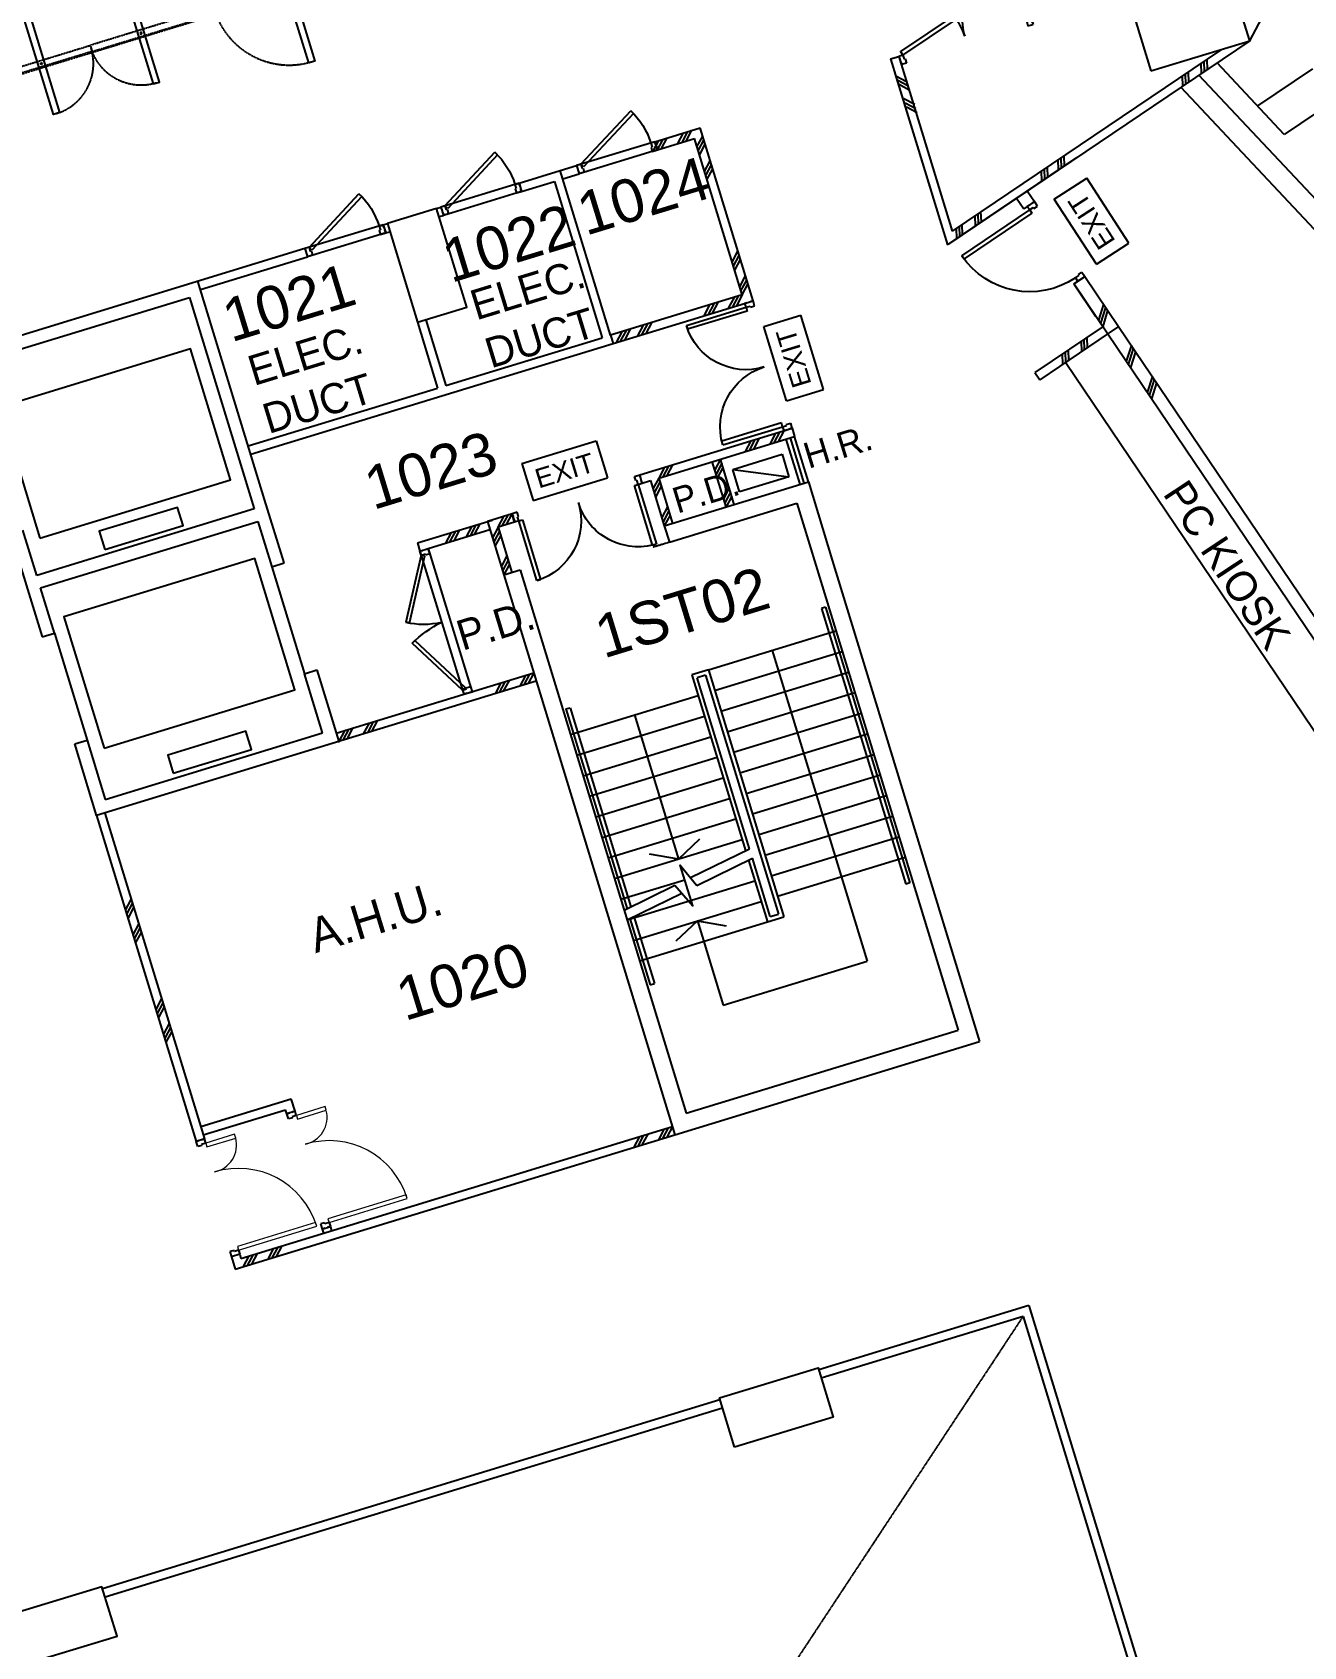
# Model space of a CAD drawing. Header units: millimetres. Extents: x -54207 to 276157, y -140012 to 190352.
# Drawn here: x 58967 to 73736, y 55326 to 74080 of the extents above; entities that cross this region are included whole.
import ezdxf
from ezdxf.enums import TextEntityAlignment as Align

# ---------------------------------------------------------------- set-up
doc = ezdxf.new("R2010")
doc.units = ezdxf.units.MM
for name, pattern in [('CENTER', [50.8, 31.75, -6.35, 6.35, -6.35]), ('HIDDEN', [9.525, 6.35, -3.175]), ('HIDDENX2', [0.75, 0.5, -0.25])]:
    doc.linetypes.add(name, pattern=pattern)
for name, color, linetype in [('DLN030_2', 8, 'Continuous'), ('DLN041_3', 8, 'Continuous'), ('DLN041__', 8, 'Continuous'), ('DLN061__', 8, 'Continuous'), ('DLN210__', 8, 'Continuous'), ('DLN220__', 8, 'Continuous'), ('DLN240_1', 8, 'Continuous'), ('DLN240__', 8, 'Continuous'), ('DLN280__', 8, 'Continuous'), ('DLN314__', 8, 'Continuous'), ('DLN325__', 8, 'Continuous'), ('DLN580__', 8, 'Continuous'), ('DLN583__', 8, 'Continuous'), ('DLN661__', 8, 'Continuous'), ('FIN', 8, 'Continuous'), ('FITDOOR', 8, 'Continuous'), ('FURNITURE', 8, 'Continuous')]:
    doc.layers.add(name, color=color, linetype=linetype)
doc.styles.add('ROMANS', font='swissl.ttf')
doc.styles.add('SWIS721LT750', font='swissl.ttf')

# ---------------------------------------------------------------- blocks, each defined once
blk = doc.blocks.new('FSHR-V01')
at = {"layer": 'DLN580__'}
for p, q in [((0, 0), (600, -273)), ((0, 0), (600, 0)), ((0, -273), (0, 0)), ((600, 0), (600, -273)), ((600, -273), (0, -273))]:
    blk.add_line(p, q, dxfattribs=at)
blk = doc.blocks.new('DR1CR2')
at = {"layer": 'FITDOOR'}
for p, q in [((-50, 0), (-50, -50)), ((-50, 0), (0, 0)), ((0, 0), (0, -25)), ((-62.5, -50), (-50, -50)), ((-62.5, -50), (-62.5, -100)), ((-62.5, -100), (0, -100)), ((-12, -25), (0, -25)), ((-12, -75), (0, -75)), ((0, -75), (0, -100))]:
    blk.add_line(p, q, dxfattribs=at)
blk = doc.blocks.new('DR1AD')
at = {"layer": 'FITDOOR'}
for p, q in [((-45, 1), (0, 1)), ((-45, 1), (-45, 0)), ((0, 0), (0, 1)), ((-45, 0), (0, 0))]:
    blk.add_line(p, q, dxfattribs=at)
blk = doc.blocks.new('DR1CL2')
at = {"layer": 'FITDOOR'}
for p, q in [((50, 0), (0, 0)), ((0, 0), (0, -25)), ((50, 0), (50, -50)), ((12, -25), (0, -25)), ((0, -75), (0, -100)), ((12, -75), (0, -75)), ((62.5, -100), (0, -100)), ((62.5, -50), (50, -50)), ((62.5, -50), (62.5, -100))]:
    blk.add_line(p, q, dxfattribs=at)
blk = doc.blocks.new('DR1CD')
at = {"layer": 'FITDOOR'}
for p, q in [((0, 1), (45, 1)), ((0, 1), (0, 0)), ((45, 0), (45, 1)), ((0, 0), (45, 0))]:
    blk.add_line(p, q, dxfattribs=at)
blk = doc.blocks.new('DR2M')
at = {"layer": 'FITDOOR'}
for centre, start, end in [((0, 0), 0, 90), ((1, 0), 90, 180)]:
    blk.add_arc(centre, 0.5, start, end, dxfattribs=at)
blk = doc.blocks.new('FSEX-V01')
at = {"layer": 'DLN580__'}
for p, q in [((0, 300), (0, 0)), ((0, 300), (600, 300)), ((600, 300), (600, 0)), ((0, 0), (600, 0))]:
    blk.add_line(p, q, dxfattribs=at)
at = {"layer": 'DLN580__', "style": 'ROMANS'}
blk.add_text('EXIT', height=150, dxfattribs=at).set_placement((300, 150), align=Align.MIDDLE)
blk = doc.blocks.new('DR1CM')
at = {"layer": 'FITDOOR'}
blk.add_arc((0, 0), 1, 0, 90, dxfattribs=at)
blk = doc.blocks.new('950 door')
at = {"layer": 'FITDOOR', "xscale": -950.0000000000001, "yscale": 950.0000000000001, "zscale": 950, "rotation": 197.0000000012496}
blk.add_blockref('DR1CM', (-220472, 55234), dxfattribs=at)
at = {"layer": 'FITDOOR', "xscale": -1, "rotation": 197.0000000012496}
for name, p in [('DR1CR2', (-219516, 55526)), ('DR1CL2', (-220520, 55219))]:
    blk.add_blockref(name, p, dxfattribs=at)
at = {"layer": 'FITDOOR', "xscale": -1, "yscale": 950.0000000000001, "rotation": 197.0000000012496}
blk.add_blockref('DR1CD', (-220472, 55234), dxfattribs=at)
blk = doc.blocks.new('1600 access door')
for p, q in [((-218317, 51857), (-218287, 51762)), ((-219847, 51390), (-219818, 51294))]:
    blk.add_line(p, q)
at = {"layer": 'DLN325__'}
for points in [[(-219177, 51822), (-219205, 51863), (-219828, 51445), (-219800, 51404)], [(-219114, 51841), (-219114, 51891), (-218364, 51893), (-218364, 51843)]]:
    blk.add_lwpolyline(points, close=True, dxfattribs=at)
for centre, start, end in [((-219870, 51370), 17.8494, 36.5621), ((-218287, 51854), 177.4379, 196.1506)]:
    blk.add_arc(centre, 828, start, end, dxfattribs=at)
at = {"layer": 'DLN325__', "extrusion": (2.48949e-66, 4.68204e-66, -1), "zscale": -1, "rotation": 342.9999951123227}
blk.add_blockref('DR1CL2', (218317, 51857), dxfattribs=at)
at = {"layer": 'DLN325__', "extrusion": (-4.68204e-66, 2.48949e-66, -1), "xscale": -1, "zscale": -1, "rotation": 343.0000048876466}
blk.add_blockref('DR1CL2', (219847, 51390), dxfattribs=at)
blk = doc.blocks.new('A$C47891FE0')
blk.add_lwpolyline([(37.5, 900), (37.5, -605), (-37.5, -605), (-37.5, 900)], close=True)
at = {"color": 8, "linetype": 'HIDDEN'}
blk.add_lwpolyline([(-900, 37.5), (605, 37.5), (605, -37.5), (-900, -37.5)], close=True, dxfattribs=at)
blk.add_circle((0, 0), 10)
for radius, start, end in [(900, 90, 180), (605, 270, 0)]:
    blk.add_arc((0, 0), radius, start, end, dxfattribs=at)
blk = doc.blocks.new('A$C1B5D6471')
at = {"color": 8, "linetype": 'HIDDEN'}
blk.add_lwpolyline([(0, 37.5), (0, -37.5), (1050, -37.5), (1050, 37.5)], close=True, dxfattribs=at)
blk.add_lwpolyline([(187.5, 150), (112.5, 150), (112.5, -900), (187.5, -900)], close=True)
blk.add_circle((150, 0), 10)
for radius, start, end in [(150, 90, 180), (900, 270, 0)]:
    blk.add_arc((150, 0), radius, start, end, dxfattribs=at)

msp = doc.modelspace()

# ---------------------------------------------------------------- linework, layer by layer
at = {"layer": 'DLN061__'}
for p, q in [((72541, 73718), (72545, 73601)), ((72575, 73742), (72579, 73624)), ((72609, 73765), (72613, 73647)), ((69123, 73505), (68998, 73571)), ((69137, 73457), (69012, 73523)), ((72323, 73572), (72327, 73454)), ((72357, 73595), (72362, 73477)), ((72392, 73618), (72396, 73500)), ((69152, 73409), (69027, 73476)), ((69217, 73239), (69092, 73306)), ((69232, 73191), (69107, 73258)), ((69246, 73144), (69122, 73210)), ((66180, 72699), (66246, 72824)), ((66228, 72714), (66294, 72838)), ((66276, 72728), (66342, 72853)), ((66467, 72787), (66533, 72912)), ((66515, 72801), (66581, 72926)), ((66563, 72816), (66629, 72941)), ((66687, 72750), (66754, 72874)), ((66702, 72702), (66768, 72827)), ((66717, 72654), (66783, 72779)), ((66775, 72463), (66842, 72587)), ((70880, 72598), (70884, 72480)), ((70914, 72621), (70918, 72504)), ((70949, 72644), (70953, 72527)), ((66790, 72415), (66856, 72540)), ((66804, 72367), (66871, 72492)), ((70687, 72468), (70691, 72350)), ((70687, 72468), (70691, 72350)), ((70721, 72491), (70726, 72373)), ((70721, 72491), (70726, 72373)), ((70756, 72514), (70760, 72397)), ((70756, 72514), (70760, 72397)), ((69766, 71847), (69770, 71729)), ((69915, 71947), (69919, 71829)), ((69949, 71970), (69953, 71853)), ((69983, 71993), (69988, 71876)), ((69697, 71801), (69702, 71683)), ((69732, 71824), (69736, 71706)), ((67097, 71411), (67163, 71536)), ((67111, 71363), (67178, 71488)), ((67126, 71315), (67192, 71440)), ((67185, 71124), (67251, 71249)), ((67199, 71076), (67266, 71201)), ((67214, 71028), (67280, 71153)), ((66834, 70912), (66768, 70787)), ((66882, 70927), (66816, 70802)), ((66930, 70941), (66864, 70817)), ((67118, 70999), (67052, 70874)), ((67166, 71014), (67100, 70889)), ((67214, 71028), (67147, 70903)), ((71356, 70736), (71412, 70921)), ((66160, 70706), (66093, 70581)), ((71381, 70699), (71437, 70883)), ((71406, 70661), (71462, 70846)), ((65816, 70601), (65749, 70476)), ((65864, 70615), (65797, 70491)), ((65911, 70630), (65845, 70505)), ((66064, 70677), (65998, 70552)), ((66112, 70691), (66045, 70566)), ((71217, 70534), (71221, 70416)), ((70931, 70341), (70935, 70223)), ((70965, 70364), (70970, 70246)), ((71000, 70387), (71004, 70269)), ((71149, 70488), (71153, 70370)), ((71183, 70511), (71187, 70393)), ((71677, 70259), (71738, 70446)), ((71702, 70222), (71759, 70406)), ((71728, 70184), (71784, 70369)), ((71921, 69897), (71982, 70085)), ((71946, 69860), (72003, 70045)), ((71972, 69823), (72028, 70007)), ((67601, 69421), (67534, 69296)), ((67648, 69436), (67582, 69311)), ((67696, 69450), (67630, 69325)), ((67314, 69333), (67247, 69208)), ((67361, 69348), (67295, 69223)), ((67409, 69363), (67343, 69238)), ((66310, 69026), (66243, 68901)), ((66357, 69041), (66291, 68916)), ((66405, 69056), (66339, 68931)), ((66960, 69121), (66894, 68996)), ((66975, 69073), (66909, 68948)), ((66990, 69025), (66923, 68900)), ((66243, 68901), (66177, 68777)), ((66258, 68854), (66191, 68729)), ((66272, 68806), (66206, 68681)), ((67063, 68786), (66996, 68661)), ((67077, 68738), (67011, 68613)), ((67092, 68690), (67026, 68566)), ((64378, 68331), (64445, 68456)), ((64426, 68346), (64493, 68471)), ((64474, 68361), (64540, 68485)), ((66345, 68567), (66279, 68442)), ((66360, 68519), (66294, 68394)), ((66375, 68471), (66308, 68346)), ((63833, 68269), (63766, 68144)), ((63881, 68284), (63814, 68159)), ((63928, 68298), (63862, 68173)), ((64072, 68342), (64005, 68217)), ((64120, 68357), (64053, 68232)), ((64167, 68371), (64101, 68247)), ((64378, 68331), (64312, 68206)), ((64393, 68284), (64327, 68159)), ((64408, 68236), (64341, 68111)), ((64481, 67997), (64414, 67872)), ((64495, 67949), (64429, 67824)), ((64510, 67901), (64444, 67776)), ((64696, 66609), (64629, 66484)), ((64744, 66624), (64677, 66499)), ((64791, 66638), (64725, 66513)), ((64409, 66521), (64343, 66396)), ((64457, 66536), (64390, 66411)), ((64505, 66550), (64438, 66426)), ((62879, 66053), (62812, 65929)), ((62927, 66068), (62860, 65943)), ((62974, 66083), (62908, 65958)), ((62592, 65966), (62526, 65841)), ((62529, 65828), (62526, 65841)), ((62640, 65980), (62573, 65855)), ((62688, 65995), (62621, 65870)), ((60050, 63881), (60117, 64006)), ((60065, 63834), (60131, 63959)), ((60079, 63786), (60146, 63911)), ((60138, 63595), (60204, 63719)), ((60153, 63547), (60219, 63672)), ((60167, 63499), (60234, 63624)), ((60469, 62854), (60403, 62729)), ((60484, 62806), (60417, 62681)), ((60498, 62758), (60432, 62634)), ((60557, 62567), (60490, 62442)), ((60571, 62519), (60505, 62394)), ((60586, 62471), (60519, 62347)), ((66307, 61340), (66240, 61215)), ((66355, 61354), (66288, 61229)), ((66402, 61369), (66336, 61244)), ((66020, 61252), (65953, 61127)), ((66068, 61267), (66001, 61142)), ((66116, 61281), (66049, 61156)), ((61421, 59741), (61487, 59866)), ((61468, 59756), (61535, 59881)), ((61516, 59770), (61583, 59895)), ((61707, 59829), (61774, 59954)), ((61755, 59844), (61822, 59968)), ((61803, 59858), (61870, 59983))]:
    msp.add_line(p, q, dxfattribs=at)
at = {"layer": 'DLN210__'}
for p, q in [((70542, 59288), (68103, 58543)), ((70542, 59288), (74238, 47197)), ((70475, 59163), (68132, 58447)), ((70475, 59163), (74134, 47197)), ((66955, 58192), (59783, 55999)), ((66985, 58096), (59812, 55903))]:
    msp.add_line(p, q, dxfattribs=at)
at = {"layer": 'DLN220__'}
for p, q in [((73108, 73981), (73651, 75002)), ((73108, 73981), (69608, 71619)), ((68937, 73770), (69033, 73799)), ((68937, 73770), (69597, 71612)), ((69033, 73799), (69653, 71771)), ((72781, 73881), (69653, 71771)), ((68988, 73604), (69427, 72169)), ((66199, 72809), (66725, 72970)), ((67339, 70962), (66725, 72970)), ((66199, 72809), (65290, 72531)), ((66199, 72809), (66228, 72714)), ((66228, 72714), (66658, 72845)), ((67214, 71028), (66658, 72845)), ((66228, 72714), (65319, 72436)), ((69597, 71612), (71100, 72626)), ((64621, 72327), (65099, 72473)), ((65684, 70560), (65099, 72473)), ((65128, 72377), (65319, 72436)), ((65290, 72531), (65319, 72436)), ((65290, 72531), (65319, 72436)), ((64621, 72327), (63712, 72049)), ((64650, 72231), (63742, 71953)), ((64621, 72327), (64650, 72231)), ((64650, 72231), (65033, 72348)), ((65033, 72348), (65588, 70531)), ((70524, 72237), (70608, 72113)), ((63712, 72049), (63742, 71953)), ((63712, 72049), (63742, 71953)), ((70399, 72154), (70483, 72029)), ((70608, 72113), (70483, 72029)), ((63043, 71844), (62134, 71567)), ((63043, 71844), (63091, 71859)), ((63043, 71844), (63072, 71749)), ((63072, 71749), (62164, 71471)), ((63072, 71749), (63120, 71763)), ((62134, 71567), (58080, 70327)), ((60920, 71091), (62164, 71471)), ((62134, 71567), (62164, 71471)), ((62134, 71567), (62164, 71471)), ((61666, 68652), (60891, 71187)), ((71195, 71243), (71070, 71159)), ((71070, 71159), (71462, 70578)), ((71195, 71243), (71586, 70662)), ((58267, 70227), (60792, 70999)), ((60792, 70999), (61543, 68542)), ((67214, 71028), (65684, 70560)), ((65713, 70465), (67339, 70962)), ((63442, 70711), (63675, 69946)), ((63537, 70741), (63771, 69976)), ((63771, 69976), (65588, 70531)), ((65684, 70560), (65713, 70465)), ((71406, 70661), (70614, 70127)), ((71586, 70662), (70670, 70044)), ((71462, 70578), (74928, 65439)), ((71586, 70662), (75780, 64445)), ((61505, 69178), (65713, 70465)), ((70614, 70127), (70670, 70044)), ((61476, 69274), (63675, 69946)), ((66214, 68997), (67792, 69480)), ((67792, 69480), (67821, 69384)), ((66243, 68901), (67821, 69384)), ((67886, 68829), (67725, 69355)), ((67934, 68843), (67773, 69369)), ((67982, 68858), (67821, 69384)), ((67026, 68566), (66865, 69092)), ((67121, 68595), (66960, 69121)), ((66023, 68939), (66214, 68997)), ((66052, 68843), (66023, 68939)), ((66052, 68843), (66023, 68939)), ((66052, 68843), (66147, 68872)), ((66147, 68872), (66308, 68346)), ((66243, 68901), (66404, 68375)), ((61891, 67916), (61666, 68652)), ((61543, 68542), (59018, 67770)), ((64540, 68485), (64253, 68398)), ((64570, 68390), (64540, 68485)), ((64540, 68485), (64570, 68390)), ((59018, 67770), (58858, 68296)), ((59062, 67626), (61587, 68398)), ((61587, 68398), (61748, 67872)), ((63441, 68149), (64307, 68414)), ((63441, 68149), (64307, 68414)), ((63565, 68083), (64283, 68302)), ((64253, 68398), (64444, 67776)), ((64570, 68390), (64378, 68331)), ((64378, 68331), (64539, 67805)), ((58714, 68252), (59080, 67056)), ((63441, 68149), (63470, 68054)), ((63470, 68054), (63565, 68083)), ((63470, 68054), (63565, 68083)), ((63565, 68083), (64064, 66453)), ((61748, 67872), (61891, 67916)), ((63470, 68054), (63968, 66424)), ((61748, 67872), (62128, 66629)), ((59223, 67100), (59062, 67626)), ((59080, 67056), (59223, 67100)), ((59223, 67100), (59603, 65857)), ((62128, 66629), (62271, 66673)), ((62338, 65940), (62128, 66629)), ((62271, 66673), (62526, 65841)), ((62496, 65936), (64791, 66638)), ((64821, 66542), (59714, 64981)), ((63979, 66390), (64074, 66419)), ((63979, 66390), (64074, 66419)), ((59460, 65813), (59603, 65857)), ((59603, 65857), (59814, 65169)), ((59814, 65169), (62338, 65940)), ((59714, 64981), (59460, 65813)), ((59714, 64981), (60872, 61194)), ((59810, 65010), (60967, 61224)), ((60924, 61367), (61975, 61689)), ((60953, 61271), (61909, 61564)), ((61924, 61516), (61909, 61564)), ((62019, 61545), (61924, 61516)), ((62019, 61545), (61975, 61689)), ((61391, 59837), (66402, 61369)), ((60967, 61224), (60872, 61194)), ((61325, 59712), (66432, 61273)), ((62333, 60177), (62429, 60206)), ((62429, 60206), (62443, 60158)), ((62333, 60177), (62348, 60129)), ((61377, 59885), (61281, 59855)), ((61281, 59855), (61325, 59712)), ((61377, 59885), (61391, 59837))]:
    msp.add_line(p, q, dxfattribs=at)
at = {"layer": 'DLN220__', "linetype": 'HIDDEN', "ltscale": 0.2}
msp.add_line((62243, 74632), (54210, 72176), dxfattribs=at)
at = {"layer": 'DLN220__', "linetype": 'CENTER', "ltscale": 0.1}
msp.add_line((70475, 59163), (60455, 43970), dxfattribs=at)
at = {"layer": 'DLN220__'}
for points in [[(65099, 72473), (65290, 72531)], [(63664, 72034), (63712, 72049)], [(63694, 71939), (63742, 71953)]]:
    msp.add_lwpolyline(points, dxfattribs=at)
at = {"layer": 'DLN240_1', "linetype": 'HIDDENX2'}
msp.add_line((66367, 68155), (66176, 68097), dxfattribs=at)
at = {"layer": 'DLN240_1'}
for p, q in [((68181, 67403), (68133, 67388)), ((68133, 67388), (69113, 64184)), ((68181, 67403), (69160, 64199)), ((66820, 66673), (68302, 67126)), ((66893, 66434), (68375, 66887)), ((67561, 66899), (68665, 63289)), ((66820, 66673), (66629, 66614)), ((66629, 66614), (67253, 64574)), ((66787, 66610), (66691, 66581)), ((67298, 64596), (66691, 66581)), ((66787, 66610), (67635, 63837)), ((66820, 66673), (67697, 63804)), ((66966, 66195), (68448, 66648)), ((67039, 65955), (68521, 66409)), ((65165, 66219), (65213, 66234)), ((65165, 66219), (65875, 63897)), ((65213, 66234), (65921, 63919)), ((65220, 65922), (66702, 66375)), ((65293, 65683), (66775, 66136)), ((65961, 66149), (66472, 64475)), ((67112, 65716), (68595, 66170)), ((65366, 65444), (66848, 65897)), ((67185, 65477), (68668, 65931)), ((65439, 65205), (66921, 65658)), ((67259, 65238), (68741, 65691)), ((67332, 64999), (68814, 65452)), ((65512, 64966), (66994, 65419)), ((65585, 64727), (67067, 65180)), ((67405, 64760), (68887, 65213)), ((65658, 64488), (67140, 64941)), ((67478, 64521), (68960, 64974)), ((65731, 64248), (67213, 64702)), ((66472, 64475), (66720, 64710)), ((67551, 64282), (69033, 64735)), ((66472, 64475), (66136, 64532)), ((66613, 64260), (67298, 64596)), ((66688, 64169), (67332, 64485)), ((67287, 64463), (67506, 63745)), ((67539, 63808), (67332, 64485)), ((67624, 64043), (69106, 64496)), ((65804, 64009), (66545, 64236)), ((65843, 63881), (66432, 64171)), ((65877, 63770), (67360, 64223)), ((69160, 64199), (69113, 64184)), ((65877, 63770), (66510, 64081)), ((65950, 63531), (67433, 63984)), ((65909, 63786), (66145, 63016)), ((65955, 63808), (66193, 63030)), ((67506, 63745), (67697, 63804)), ((67539, 63808), (67635, 63837)), ((66024, 63292), (67506, 63745)), ((66692, 63758), (66444, 63523)), ((66692, 63758), (66991, 62778)), ((66692, 63758), (67028, 63701)), ((66991, 62778), (68665, 63289)), ((66145, 63016), (66193, 63030))]:
    msp.add_line(p, q, dxfattribs=at)
msp.add_lwpolyline([(66432, 64171), (66639, 63931), (66493, 64406), (66688, 64169)], dxfattribs=at)
at = {"layer": 'DLN240__'}
for p, q in [((73838, 73656), (73198, 73225)), ((74089, 73283), (73510, 72893))]:
    msp.add_line(p, q, dxfattribs=at)
for points in [[(73510, 72893), (72729, 73725)], [(74132, 71865), (72519, 73583)], [(74754, 70837), (72309, 73442)]]:
    msp.add_lwpolyline(points, dxfattribs=at)
at = {"layer": 'DLN280__'}
for p, q in [((66308, 68346), (67982, 68858)), ((67982, 68858), (68260, 67949)), ((66367, 68155), (67849, 68608)), ((67849, 68608), (68068, 67891)), ((66308, 68346), (66367, 68155)), ((68068, 67891), (69720, 62488)), ((68260, 67949), (69970, 62355)), ((64444, 67776), (64635, 67835)), ((64444, 67776), (66432, 61273)), ((64635, 67835), (66564, 61523)), ((66564, 61523), (69720, 62488)), ((66432, 61273), (69970, 62355))]:
    msp.add_line(p, q, dxfattribs=at)
for points in [[(71961, 73630), (73108, 73981), (72933, 74554), (71785, 74203)], [(71961, 73630), (73108, 73981), (72933, 74554), (71785, 74203)], [(63091, 71859), (63442, 70711), (64015, 70887), (63664, 72034)], [(58804, 55098), (59951, 55449), (59776, 56023), (58628, 55672)]]:
    msp.add_lwpolyline(points, close=True, dxfattribs=at)
msp.add_lwpolyline([(67124, 57642), (66948, 58216), (68096, 58567), (68271, 57993), (67124, 57642)], dxfattribs=at)
msp.add_lwpolyline([(67124, 57642), (66948, 58216), (68096, 58567), (68271, 57993), (67124, 57642)], dxfattribs=at)
at = {"layer": 'DLN325__', "lineweight": 9}
for points in [[(62034, 61497), (62047, 61454), (62382, 61557), (62369, 61600), (62034, 61497)], [(60982, 61176), (60995, 61133), (61330, 61235), (61317, 61278), (60982, 61176)], [(62414, 60254), (63323, 60532), (63309, 60575), (62401, 60297), (62414, 60254)], [(61362, 59932), (62271, 60210), (62257, 60253), (61349, 59976), (61362, 59932)]]:
    msp.add_lwpolyline(points, dxfattribs=at)
for centre, radius, start, end in [((62070, 61477), 322, 281.8828, 14.2568), ((61018, 61156), 322, 281.8828, 14.2568), ((62414, 60254), 950, 17, 107), ((61362, 59932), 950, 17, 107)]:
    msp.add_arc(centre, radius, start, end, dxfattribs=at)
at = {"layer": 'DLN325__', "extrusion": (0, 0, -1)}
for centre, major_axis, ratio, start_param, end_param in [((65338, 72546), (601, 601), 1, -0.034907, 0.488692), ((63760, 72064), (601, 601), 1, -0.034907, 0.488692), ((62182, 71581), (601, 601), 1, -0.034907, 0.488692), ((64058, 66474), (916, 527), 0.778095, 4.390204, 4.792747)]:
    msp.add_ellipse(centre, major_axis=major_axis, ratio=ratio, start_param=start_param, end_param=end_param, dxfattribs=at)
at = {"layer": 'DLN325__'}
msp.add_ellipse((63582, 68028), major_axis=(897, 266), ratio=0.868633, start_param=4.154982, end_param=4.611884, dxfattribs=at)
at = {"layer": 'DLN661__'}
for points in [[(59054, 68202), (61271, 68880), (60805, 70404), (58588, 69726)], [(59809, 68073), (60718, 68351), (60653, 68561), (59745, 68284)], [(59800, 65764), (62017, 66441), (61551, 67966), (59334, 67288)], [(60604, 65472), (61513, 65750), (61449, 65960), (60540, 65682)]]:
    msp.add_lwpolyline(points, close=True, dxfattribs=at)
at = {"layer": 'FIN'}
for q in [(71191, 71240), (71318, 70783)]:
    msp.add_line((71066, 71156), q, dxfattribs=at)
at = {"layer": 'FITDOOR'}
for p, q in [((63484, 68006), (63304, 67226)), ((63348, 67216), (63528, 67996)), ((63528, 67996), (63484, 68006)), ((63348, 67216), (63304, 67226)), ((63410, 67016), (63379, 66983)), ((63964, 66437), (63379, 66983)), ((63410, 67016), (63995, 66470)), ((63995, 66470), (63964, 66437))]:
    msp.add_line(p, q, dxfattribs=at)
msp.add_lwpolyline([(110975, 25170, 0, 0, 0.520567), (110975, 25170, 0, 330364, 0.520567)], format="xyseb", dxfattribs=at)
at = {"layer": 'FURNITURE'}
msp.add_line((70969, 70246), (74569, 64908), dxfattribs=at)

# ---------------------------------------------------------------- block references
at = {"layer": 'DLN030_2', "rotation": 286.999999999218}
msp.add_blockref('950 door', (82192, -154972), dxfattribs=at)
at = {"layer": 'DLN220__'}
msp.add_blockref('1600 access door', (288880, 22410), dxfattribs=at)
at = {"layer": 'DLN314__', "xscale": -1}
for name, p, rotation in [('A$C47891FE0', (60230, 74069), 17.00000000000529), ('A$C1B5D6471', (62094, 74639), 17.00028603683288)]:
    msp.add_blockref(name, p, dxfattribs=dict(at, rotation=rotation))
at = {"layer": 'DLN314__', "rotation": 17.00000000000528}
msp.add_blockref('A$C47891FE0', (59072, 73715), dxfattribs=at)
at = {"layer": 'DLN325__', "xscale": -1}
for name, p, yscale, rotation in [('DR1AD', (65338, 72546), 850, 316.9999999974071), ('DR1AD', (63760, 72064), 850, 316.9999999974071), ('DR1AD', (62182, 71581), 850, 316.9999999974071), ('DR1CD', (67258, 70885), 725, 106.9999999991569), ('DR1AD', (66004, 68828), 725, 197.0000000000153), ('DR1CD', (64617, 68404), 725, 197.0000000000153)]:
    msp.add_blockref(name, p, dxfattribs=dict(at, yscale=yscale, rotation=rotation))
for name, p, rotation in [('DR1CL2', (66199, 72809), 16.99999999842064), ('DR1CR2', (65290, 72531), 16.99999999842064), ('DR1CL2', (64621, 72327), 16.99999999842064), ('DR1CR2', (63712, 72049), 16.99999999842064), ('DR1CL2', (63043, 71844), 16.99999999842064), ('DR1CR2', (62134, 71567), 16.99999999842064), ('DR1CL2', (67243, 70933), 107.0000000000015), ('DR1CR2', (67696, 69450), 107.0000000000015), ('DR1CR2', (66052, 68843), 196.9999999991452), ('DR1CL2', (64570, 68390), 196.9999999991452), ('DR1CR2', (63979, 66390), 106.999999999218)]:
    msp.add_blockref(name, p, dxfattribs=dict(at, rotation=rotation))
at = {"layer": 'DLN325__', "yscale": 1450, "zscale": 1450}
for p, xscale, rotation in [((67258, 70885), -1449.999999999983, 107.000000000005), ((64617, 68404), -1450.00000000001, 197.0000000000004)]:
    msp.add_blockref('DR2M', p, dxfattribs=dict(at, xscale=xscale, rotation=rotation))
at = {"layer": 'DLN325__', "yscale": 725, "rotation": 107.0000000008453}
msp.add_blockref('DR1CD', (67682, 69498), dxfattribs=at)
at = {"layer": 'DLN325__', "rotation": 106.999999999218}
msp.add_blockref('DR1CR2', (63470, 68054), dxfattribs=at)
at = {"layer": 'DLN325__', "lineweight": 9, "extrusion": (9.74723e-55, -6.52202e-54, -1), "zscale": -1, "rotation": 72.99999997466814}
for name, p in [('DR1CR2', (-62019, 61545)), ('DR1CR2', (-60967, 61224)), ('DR1CL2', (-62429, 60206)), ('DR1CL2', (-61377, 59885))]:
    msp.add_blockref(name, p, dxfattribs=at)
at = {"layer": 'DLN580__'}
for p, xscale, yscale, zscale, rotation in [((71705, 71630), 1.500000000001505, 1.500000000001505, 1.500000000001505, 123.0059536844825), ((64786, 68642), 1.49999999998785, 1.49999999998785, 1.49999999998785, 17.00000000017783)]:
    msp.add_blockref('FSEX-V01', p, dxfattribs=dict(at, xscale=xscale, yscale=yscale, zscale=zscale, rotation=rotation))
at = {"layer": 'DLN580__', "rotation": 17.00000000001532}
msp.add_blockref('FSHR-V01', (67103, 69002), dxfattribs=at)
at = {"layer": 'DLN583__', "xscale": 1.50000000001781, "yscale": 1.50000000001781, "zscale": 1.50000000001781, "rotation": 107.0000000001186}
msp.add_blockref('FSEX-V01', (68157, 69931), dxfattribs=at)

# ---------------------------------------------------------------- texts
at = {"layer": 'DLN041_3', "style": 'SWIS721LT750'}
for s, p in [('1024', (65395, 71714)), ('1022', (63829, 71166)), ('1021', (61276, 70476)), ('1023', (62925, 68528)), ('1ST02', (65603, 66803)), ('1020', (63293, 62592))]:
    msp.add_text(s, height=500, rotation=17, dxfattribs=at).set_placement(p)
at = {"layer": 'DLN041__', "attachment_point": 7, "rotation": 17, "style": 'SWIS721LT750'}
for s, insert, char_height, width in [('{\\fUnivers|b0|i0|c0|p34;ELEC. DUCT}', (64296, 70169), 350, 2604.88), ('{\\fUnivers|b0|i0|c0|p34;ELEC. DUCT}', (61713, 69407), 350, 2604.88), ('{\\fUnivers|b0|i0|c0|p34;P.D.}', (66461, 68487), 300, 1310.63), ('{\\fUnivers|b0|i0|c0|p34;P.D.}', (63963, 66894), 350, 2604.88), ('{\\fUnivers|b0|i0|c0|p34;A.H.U. }', (62257, 63375), 400, 1747.5)]:
    msp.add_mtext(s, dxfattribs=dict(at, insert=insert, char_height=char_height, width=width))
at = {"layer": 'DLN580__', "insert": (67984, 69008), "char_height": 300, "width": 2017.31, "attachment_point": 7, "rotation": 17, "style": 'SWIS721LT750'}
msp.add_mtext('{\\fUnivers|b0|i0|c0|p34;H.R.}', dxfattribs=at)
at = {"layer": 'FURNITURE', "insert": (72088, 68716), "char_height": 350, "width": 4498.59, "attachment_point": 7, "rotation": 303.4948, "style": 'SWIS721LT750'}
msp.add_mtext('{\\fUnivers|b0|i0|c0|p34;PC KIOSK}', dxfattribs=at)

doc.saveas('drawing.dxf')
